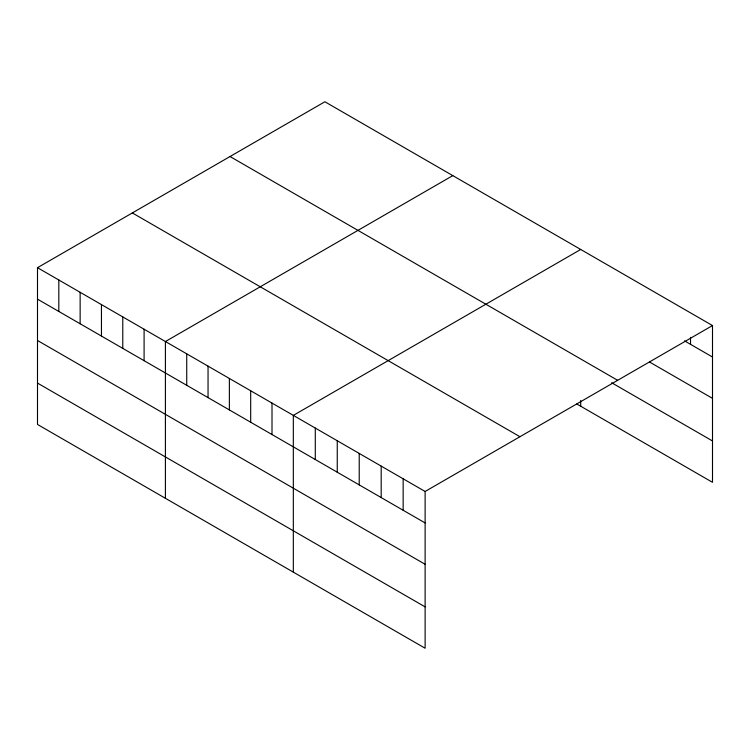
<?xml version="1.0" encoding="UTF-8"?>
<svg xmlns="http://www.w3.org/2000/svg" width="750" height="750" viewBox="0 0 750 750"><rect width="100%" height="100%" fill="white"/><g stroke="black" fill="none" stroke-linecap="round" stroke-linejoin="round"><path stroke-width="1.12" d="M37.5 267.684L425.119 491.475L425.119 648.234L37.5 424.444L37.5 267.684L324.881 101.766L712.5 325.556L712.5 482.316L576.834 403.988M452.794 175.622L165.412 341.541L165.412 498.291M580.706 249.469L293.325 415.387L293.325 572.137M425.119 491.475L712.5 325.556M684.544 340.875L712.5 357.019M649.603 362.053L712.5 398.363M230.044 156.525L617.663 380.316M611.663 382.744L712.5 440.963M132.338 212.934L519.956 436.725M37.5 299.147L425.119 522.938M37.5 340.491L425.119 564.281M37.5 383.091L425.119 606.881M690.534 337.35L690.534 344.334M580.706 400.481L580.706 406.228M403.153 478.8L403.153 510.253M381.188 466.116L381.188 497.578M359.222 453.431L359.222 484.894M337.256 440.747L337.256 472.209M315.291 428.072L315.291 459.525M272.006 403.078L272.006 434.541M250.687 390.769L250.687 422.231M229.369 378.459L229.369 409.922M208.05 366.15L208.05 397.613M186.731 353.85L186.731 385.303M144.094 329.231L144.094 360.684M122.775 316.922L122.775 348.375M101.456 304.613L101.456 336.075M80.138 292.303L80.138 323.766M58.819 279.994L58.819 311.456"/></g></svg>
